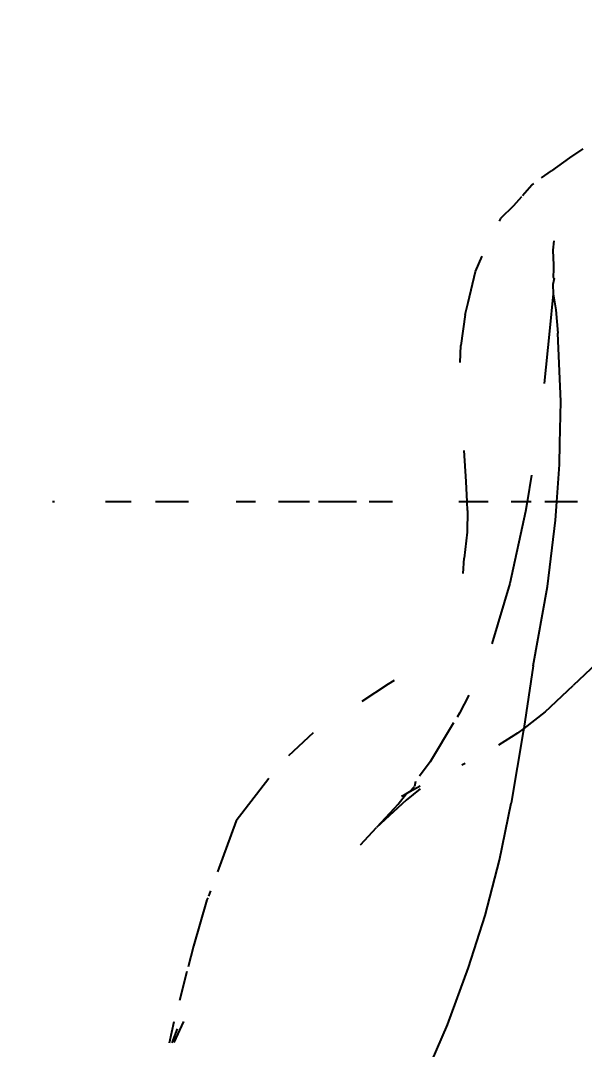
# Model space of a CAD drawing. Header units: inches. Extents: x -52 to 87, y -61 to 47.
# Drawn here: x 39.801 to 40.247, y -20.79 to -19.977 of the extents above; entities that cross this region are included whole.
import ezdxf

# ---------------------------------------------------------------- set-up
doc = ezdxf.new("R2010")
doc.units = ezdxf.units.IN
doc.header["$MEASUREMENT"] = 0
doc.dimstyles.get("Standard").update_dxf_attribs({"dimtxt": 1, "dimasz": 1, "dimexe": 0.18, "dimexo": 0.0625, "dimgap": 0.09, "dimtad": 0, "dimtih": 1, "dimtoh": 1, "dimdec": 1, "dimdsep": 46, "dimlunit": 3, "dimtxsty": 'Standard', "dimblk": 'OBLIQUE', "dimcen": 1, "dimse1": 1, "dimse2": 1, "dimclrd": 1, "dimadec": 0, "dimazin": 0, "dimtfac": 1, "dimtdec": 1, "dimtofl": 0, "dimtmove": 0, "dimatfit": 3, "dimfxl": 1, "dimtolj": 1, "dimtzin": 0, "dimarcsym": 0})

# ---------------------------------------------------------------- blocks, each defined once
blk = doc.blocks.new('_Oblique')
at = {"color": 0, "linetype": 'ByBlock', "lineweight": -2}
blk.add_line((-0.5, -0.5), (0.5, 0.5), dxfattribs=at)
blk = doc.blocks.new('*D6')
at = {"color": 1, "lineweight": -2, "transparency": 16777216}
for p, q in [((2.57233, 46.79147), (37.2384, 46.79147)), ((74.57233, 46.79147), (38.58507, 46.79147))]:
    blk.add_line(p, q, dxfattribs=at)
at = {"layer": 'Defpoints', "color": 0, "transparency": 16777216}
for p in [(74.57233, 46.79147), (2.57233, -45.46839), (74.57233, -45.46839)]:
    blk.add_point(p, dxfattribs=at)
at = {"color": 1, "lineweight": -2, "transparency": 16777216, "rotation": 180}
blk.add_blockref('_Oblique', (2.57233, 46.79147), dxfattribs=at)
at = {"color": 1, "lineweight": -2, "transparency": 16777216}
blk.add_blockref('_Oblique', (74.57233, 46.79147), dxfattribs=at)
at = {"color": 0, "transparency": 16777216, "insert": (37.91173, 46.79147), "char_height": 1, "attachment_point": 5}
blk.add_mtext("\\A1;6'", dxfattribs=at)

msp = doc.modelspace()

# ---------------------------------------------------------------- linework, layer by layer
for p, q in [((40.24572, -20.07849), (40.23529, -20.08576)), ((40.23529, -20.08576), (40.22095, -20.09582)), ((40.2131, -20.1016), (40.22095, -20.09582)), ((40.20534, -20.10731), (40.198, -20.11559)), ((40.20534, -20.10731), (40.20715, -20.10598)), ((40.19724, -20.11645), (40.19084, -20.12366)), ((40.19084, -20.12366), (40.18057, -20.13359)), ((40.18057, -20.13359), (40.17952, -20.13565)), ((40.22292, -20.15116), (40.22213, -20.15868)), ((40.16088, -20.17554), (40.16625, -20.1633)), ((40.22213, -20.15868), (40.22267, -20.17035)), ((40.22262, -20.1736), (40.22228, -20.17987)), ((40.22267, -20.17035), (40.22253, -20.17176)), ((40.22253, -20.17176), (40.22262, -20.1736)), ((40.15509, -20.19993), (40.16088, -20.17554)), ((40.22316, -20.18104), (40.22215, -20.18574)), ((40.22228, -20.17987), (40.22316, -20.18104)), ((40.22215, -20.18574), (40.22237, -20.1931)), ((40.22237, -20.1931), (40.21951, -20.22251)), ((40.22237, -20.1931), (40.22429, -20.20584)), ((40.15277, -20.2094), (40.15509, -20.19993)), ((40.22429, -20.20584), (40.22607, -20.22419)), ((40.15277, -20.2094), (40.14924, -20.23398)), ((40.21951, -20.22251), (40.21512, -20.26378)), ((40.22841, -20.2782), (40.22607, -20.22419)), ((40.1488, -20.24736), (40.14924, -20.23398)), ((40.2276, -20.3112), (40.22841, -20.2782)), ((40.22722, -20.3279), (40.2276, -20.3112)), ((40.15351, -20.34124), (40.15199, -20.31671)), ((40.2252, -20.35722), (40.22722, -20.3279)), ((40.15436, -20.35722), (40.15351, -20.34124)), ((40.20511, -20.33626), (40.2017, -20.35722)), ((39.82812, -20.35722), (39.82658, -20.35722)), ((39.8887, -20.35722), (39.86842, -20.35722)), ((39.93412, -20.35722), (39.90817, -20.35722)), ((39.98696, -20.35722), (39.9717, -20.35722)), ((40.02969, -20.35722), (40.0052, -20.35722)), ((40.06686, -20.35722), (40.03693, -20.35722)), ((40.09523, -20.35722), (40.07689, -20.35722)), ((40.15436, -20.35722), (40.14777, -20.35722)), ((40.15473, -20.36429), (40.15436, -20.35722)), ((40.17093, -20.35722), (40.15436, -20.35722)), ((40.2017, -20.35722), (40.18923, -20.35722)), ((40.2017, -20.35722), (40.20042, -20.36506)), ((40.20494, -20.35722), (40.2017, -20.35722)), ((40.2252, -20.35722), (40.21572, -20.35722)), ((40.22421, -20.37169), (40.2252, -20.35722)), ((40.24167, -20.35722), (40.2252, -20.35722)), ((40.15473, -20.36429), (40.15434, -20.38127)), ((40.20042, -20.36506), (40.18817, -20.4217)), ((40.2177, -20.42422), (40.22421, -20.37169)), ((40.15434, -20.38127), (40.15204, -20.4019)), ((40.15108, -20.41397), (40.15204, -20.4019)), ((40.18817, -20.4217), (40.17372, -20.46937)), ((40.20649, -20.48683), (40.2177, -20.42422)), ((40.20649, -20.48683), (40.19911, -20.53629)), ((40.25652, -20.48504), (40.23803, -20.50225)), ((40.09665, -20.49831), (40.09189, -20.50128)), ((40.09189, -20.50128), (40.07117, -20.51508)), ((40.21599, -20.52313), (40.23803, -20.50225)), ((40.15571, -20.51), (40.1483, -20.52425)), ((40.1483, -20.52425), (40.14646, -20.52731)), ((40.21599, -20.52313), (40.19911, -20.53629)), ((40.14364, -20.53199), (40.12513, -20.56268)), ((40.19872, -20.53887), (40.18909, -20.59522)), ((40.19911, -20.53629), (40.19423, -20.54009)), ((40.19911, -20.53629), (40.19872, -20.53887)), ((40.01352, -20.55763), (40.03279, -20.53942)), ((40.19423, -20.54009), (40.17908, -20.54949)), ((40.12513, -20.56268), (40.11657, -20.57405)), ((40.15026, -20.56501), (40.15288, -20.56368)), ((39.99765, -20.5758), (39.97182, -20.60931)), ((40.11342, -20.57824), (40.11277, -20.58209)), ((40.09991, -20.59617), (40.10639, -20.58757)), ((40.10255, -20.58965), (40.10639, -20.58757)), ((40.11718, -20.58391), (40.10614, -20.5929)), ((40.10639, -20.58757), (40.1091, -20.5861)), ((40.1091, -20.5861), (40.11715, -20.58174)), ((40.1091, -20.5861), (40.11277, -20.58209)), ((40.10614, -20.5929), (40.08271, -20.61458)), ((40.09991, -20.59617), (40.08271, -20.61458)), ((40.17991, -20.64032), (40.18909, -20.59522)), ((39.97182, -20.60931), (39.95695, -20.64953)), ((40.07006, -20.62826), (40.08271, -20.61458)), ((40.16849, -20.68413), (40.17991, -20.64032)), ((39.95142, -20.6645), (39.94987, -20.66869)), ((39.94874, -20.67174), (39.93805, -20.70828)), ((39.94933, -20.67014), (39.94874, -20.67174)), ((40.15538, -20.72503), (40.16849, -20.68413)), ((39.93805, -20.70828), (39.93381, -20.7246)), ((40.13883, -20.77032), (40.15538, -20.72503)), ((39.93287, -20.72825), (39.92692, -20.7512)), ((39.92263, -20.76793), (39.91884, -20.78483)), ((39.92129, -20.78452), (39.92538, -20.77352)), ((39.93014, -20.7678), (39.9225, -20.78437)), ((40.11992, -20.81397), (40.13883, -20.77032))]:
    msp.add_line(p, q)

# ---------------------------------------------------------------- dimensions: what is measured, and where the dimension line sits
dim = msp.add_linear_dim(base=(74.57233, 46.79147), p1=(2.57233, -45.46839), p2=(74.57233, -45.46839), dimstyle='Standard')
dim.commit()
dim.dimension.update_dxf_attribs({"geometry": '*D6', "text_midpoint": (37.91173, 46.79147), "dimtype": 160})

doc.saveas('drawing.dxf')
